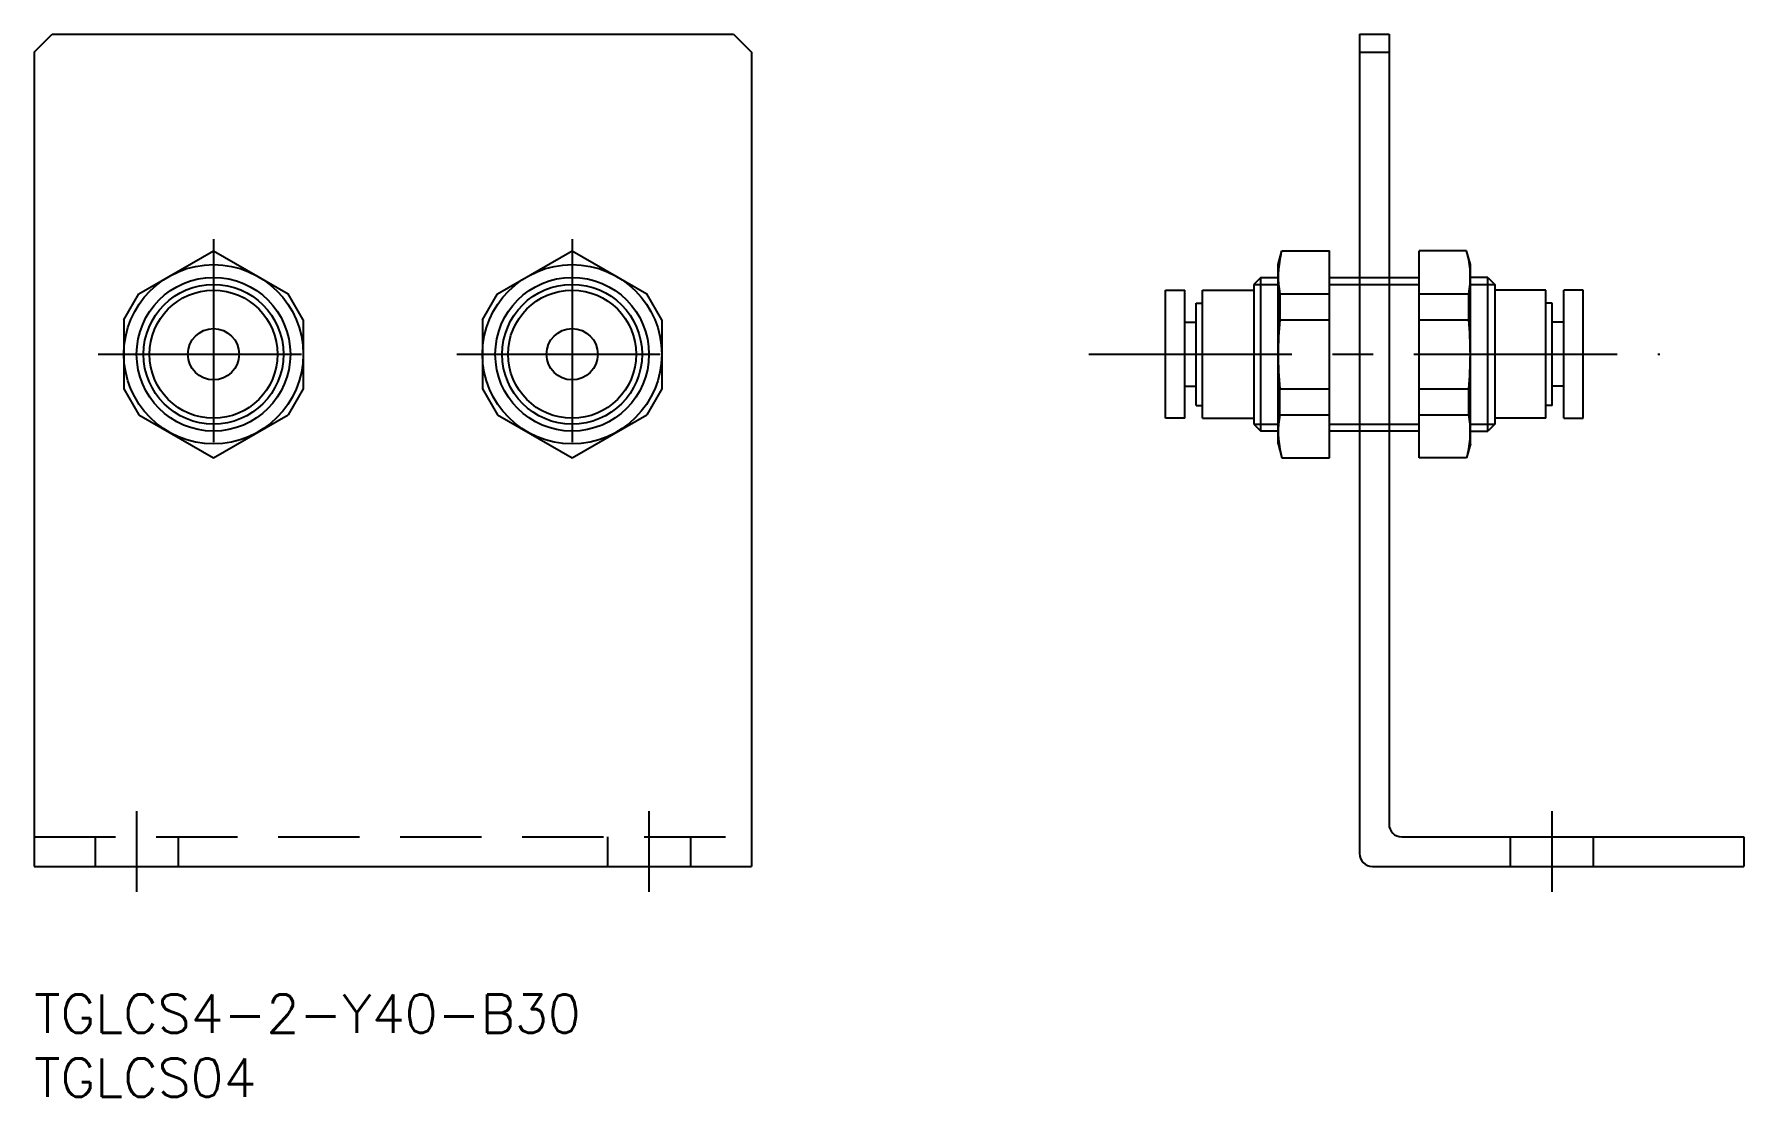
# Model space of a CAD drawing. Extents: x 0 to 133, y -8 to 75.
import ezdxf

# ---------------------------------------------------------------- set-up
doc = ezdxf.new("R2010")
doc.units = 0
doc.header["$LTSCALE"] = 0.5
doc.linetypes.add('CENTER', pattern=[50.8, 31.75, -6.35, 6.35, -6.35])
doc.linetypes.add('DASHED', pattern=[19.05, 12.7, -6.35])
for name, color, linetype in [('MSM_CENTER', 1, 'CENTER'), ('MSM_CONTINUOUS', 7, 'CONTINUOUS'), ('MSM_DASHED', 4, 'DASHED'), ('MSM_NARROW', 5, 'CONTINUOUS'), ('MSM_PART_NUMBER', 7, 'CONTINUOUS')]:
    doc.layers.add(name, color=color, linetype=linetype)
doc.styles.get("Standard").update_dxf_attribs({"font": 'txt.shx', "height": 3, "bigfont": 'bigfont.shx'})

# ---------------------------------------------------------------- blocks, each defined once
blk = doc.blocks.new('*U2')
at = {"layer": 'MSM_PART_NUMBER'}
blk.add_text('TGLCS4-2-Y40-B30', height=3, dxfattribs=at).set_placement((0, -3))
blk = doc.blocks.new('*U3')
at = {"layer": 'MSM_PART_NUMBER'}
blk.add_text('TGLCS04', height=3, dxfattribs=at).set_placement((0, -8))

msp = doc.modelspace()

# ---------------------------------------------------------------- linework, layer by layer
at = {"layer": 'MSM_CENTER'}
for p, q in [((14, 59), (14, 41)), ((42, 59), (42, 41)), ((5, 50), (23, 50)), ((33, 50), (51, 50)), ((82.33, 50), (126.93, 50)), ((8, 14.3), (8, 8)), ((48, 14.3), (48, 8)), ((118.48, 14.3), (118.48, 8))]:
    msp.add_line(p, q, dxfattribs=at)
at = {"layer": 'MSM_CONTINUOUS'}
for p, q in [((0, 73.59), (1.41, 75)), ((1.41, 75), (54.59, 75)), ((54.59, 75), (56, 73.59)), ((103.48, 75), (105.78, 75)), ((103.48, 75), (103.48, 11)), ((105.78, 75), (105.78, 13.3)), ((0, 73.59), (0, 10)), ((56, 73.59), (56, 10)), ((103.48, 73.59), (105.78, 73.59)), ((8.17, 54.72), (14, 58.08)), ((14, 58.08), (19.83, 54.72)), ((36.17, 54.72), (42, 58.08)), ((42, 58.08), (47.83, 54.72)), ((97.13, 57), (97.42, 58.07)), ((97.42, 58.07), (101.13, 58.07)), ((101.13, 41.92), (101.13, 58.07)), ((108.13, 41.92), (108.13, 58.07)), ((111.84, 58.07), (108.13, 58.07)), ((112.13, 57), (111.84, 58.07)), ((97.13, 43), (97.13, 57)), ((112.13, 43), (112.13, 57)), ((88.33, 55), (89.83, 55)), ((88.33, 45), (88.33, 55)), ((89.83, 45), (89.83, 55)), ((91.23, 45), (91.23, 55)), ((91.23, 55), (95.23, 55)), ((95.77, 56), (95.23, 55.46)), ((95.23, 55.46), (95.23, 44.54)), ((95.77, 56), (97.13, 56)), ((95.77, 44), (95.77, 56)), ((101.13, 56), (103.48, 56)), ((105.78, 56), (108.13, 56)), ((113.49, 56), (112.13, 56)), ((113.49, 44), (113.49, 56)), ((113.49, 56), (114.03, 55.46)), ((114.03, 55.46), (114.03, 44.54)), ((118.03, 55), (114.03, 55)), ((118.03, 45), (118.03, 55)), ((120.93, 55), (119.43, 55)), ((119.43, 45), (119.43, 55)), ((120.93, 45), (120.93, 55)), ((7, 52.69), (8.17, 54.72)), ((21, 52.69), (19.83, 54.72)), ((35, 52.69), (36.17, 54.72)), ((49, 52.69), (47.83, 54.72)), ((90.73, 54), (91.23, 54)), ((90.73, 46), (90.73, 54)), ((97.26, 54.72), (97.26, 52.69)), ((97.26, 54.72), (101.13, 54.72)), ((108.13, 54.72), (112.01, 54.72)), ((112, 52.69), (112, 54.72)), ((118.53, 54), (118.03, 54)), ((118.53, 46), (118.53, 54)), ((7, 52.69), (7, 47.31)), ((21, 52.69), (21, 47.31)), ((35, 52.69), (35, 47.31)), ((49, 52.69), (49, 47.31)), ((89.83, 52.5), (90.73, 52.5)), ((97.26, 52.69), (101.13, 52.69)), ((108.13, 52.69), (112, 52.69)), ((119.43, 52.5), (118.53, 52.5)), ((7, 47.31), (8.17, 45.28)), ((21, 47.31), (19.83, 45.28)), ((35, 47.31), (36.17, 45.28)), ((49, 47.31), (47.83, 45.28)), ((89.83, 47.5), (90.73, 47.5)), ((97.26, 47.31), (101.13, 47.31)), ((97.26, 45.28), (97.26, 47.31)), ((108.13, 47.31), (112, 47.31)), ((112, 45.28), (112, 47.31)), ((119.43, 47.5), (118.53, 47.5)), ((90.73, 46), (91.23, 46)), ((118.53, 46), (118.03, 46)), ((8.17, 45.28), (14, 41.92)), ((14, 41.92), (19.83, 45.28)), ((36.17, 45.28), (42, 41.92)), ((42, 41.92), (47.83, 45.28)), ((89.83, 45), (88.33, 45)), ((91.23, 45), (95.23, 45)), ((95.23, 44.54), (95.77, 44)), ((97.26, 45.28), (101.13, 45.28)), ((108.13, 45.28), (112, 45.28)), ((114.03, 44.54), (113.49, 44)), ((118.03, 45), (114.03, 45)), ((119.43, 45), (120.93, 45)), ((97.13, 44), (95.77, 44)), ((97.13, 43), (97.42, 41.92)), ((103.48, 44), (101.13, 44)), ((108.13, 44), (105.78, 44)), ((112.13, 43), (111.84, 41.92)), ((112.13, 44), (113.49, 44)), ((97.42, 41.92), (101.13, 41.92)), ((111.84, 41.92), (108.13, 41.92)), ((106.78, 12.3), (133.48, 12.3)), ((133.48, 12.3), (133.48, 10)), ((0, 10), (56, 10)), ((104.48, 10), (133.48, 10))]:
    msp.add_line(p, q, dxfattribs=at)
for centre, radius in [((14, 50), 7), ((42, 50), 7), ((14, 50), 6), ((14, 50), 5), ((42, 50), 6), ((42, 50), 5), ((14, 50), 2), ((42, 50), 2)]:
    msp.add_circle(centre, radius, dxfattribs=at)
for centre, radius, start, end in [((104.38, 56.05), 7.25, 166.1998, 190.6152), ((104.88, 56.05), 7.25, 349.3848, 13.8002), ((125.64, 49.99), 28.51, 174.5551, 185.3934), ((83.62, 49.99), 28.51, 354.5667, 5.4449), ((104.29, 43.94), 7.16, 169.147, 193.6988), ((104.97, 43.94), 7.16, 346.3012, 10.853), ((106.78, 13.3), 1, 180, 270), ((104.48, 11), 1, 180, 270)]:
    msp.add_arc(centre, radius, start, end, dxfattribs=at)
at = {"layer": 'MSM_DASHED'}
for p, q in [((103.48, 56), (105.78, 56)), ((103.48, 55.46), (105.78, 55.46)), ((103.48, 44.54), (105.78, 44.54)), ((105.78, 44), (103.48, 44)), ((0, 12.3), (56, 12.3)), ((4.75, 12.3), (4.75, 10)), ((11.25, 12.3), (11.25, 10)), ((44.75, 12.3), (44.75, 10)), ((51.25, 12.3), (51.25, 10)), ((115.23, 12.3), (115.23, 10)), ((121.73, 12.3), (121.73, 10))]:
    msp.add_line(p, q, dxfattribs=at)
at = {"layer": 'MSM_NARROW'}
for p, q in [((95.23, 55.46), (97.13, 55.46)), ((101.13, 55.46), (103.48, 55.46)), ((105.78, 55.46), (108.13, 55.46)), ((112.13, 55.46), (114.03, 55.46)), ((95.23, 44.54), (97.13, 44.54)), ((101.13, 44.54), (103.48, 44.54)), ((105.78, 44.54), (108.13, 44.54)), ((112.13, 44.54), (114.03, 44.54))]:
    msp.add_line(p, q, dxfattribs=at)
for centre in [(14, 50), (42, 50)]:
    msp.add_circle(centre, 5.46, dxfattribs=at)

# ---------------------------------------------------------------- block references
at = {"layer": 'MSM_CONTINUOUS'}
for name in ['*U2', '*U3']:
    msp.add_blockref(name, (0, 0), dxfattribs=at)

doc.saveas('drawing.dxf')
